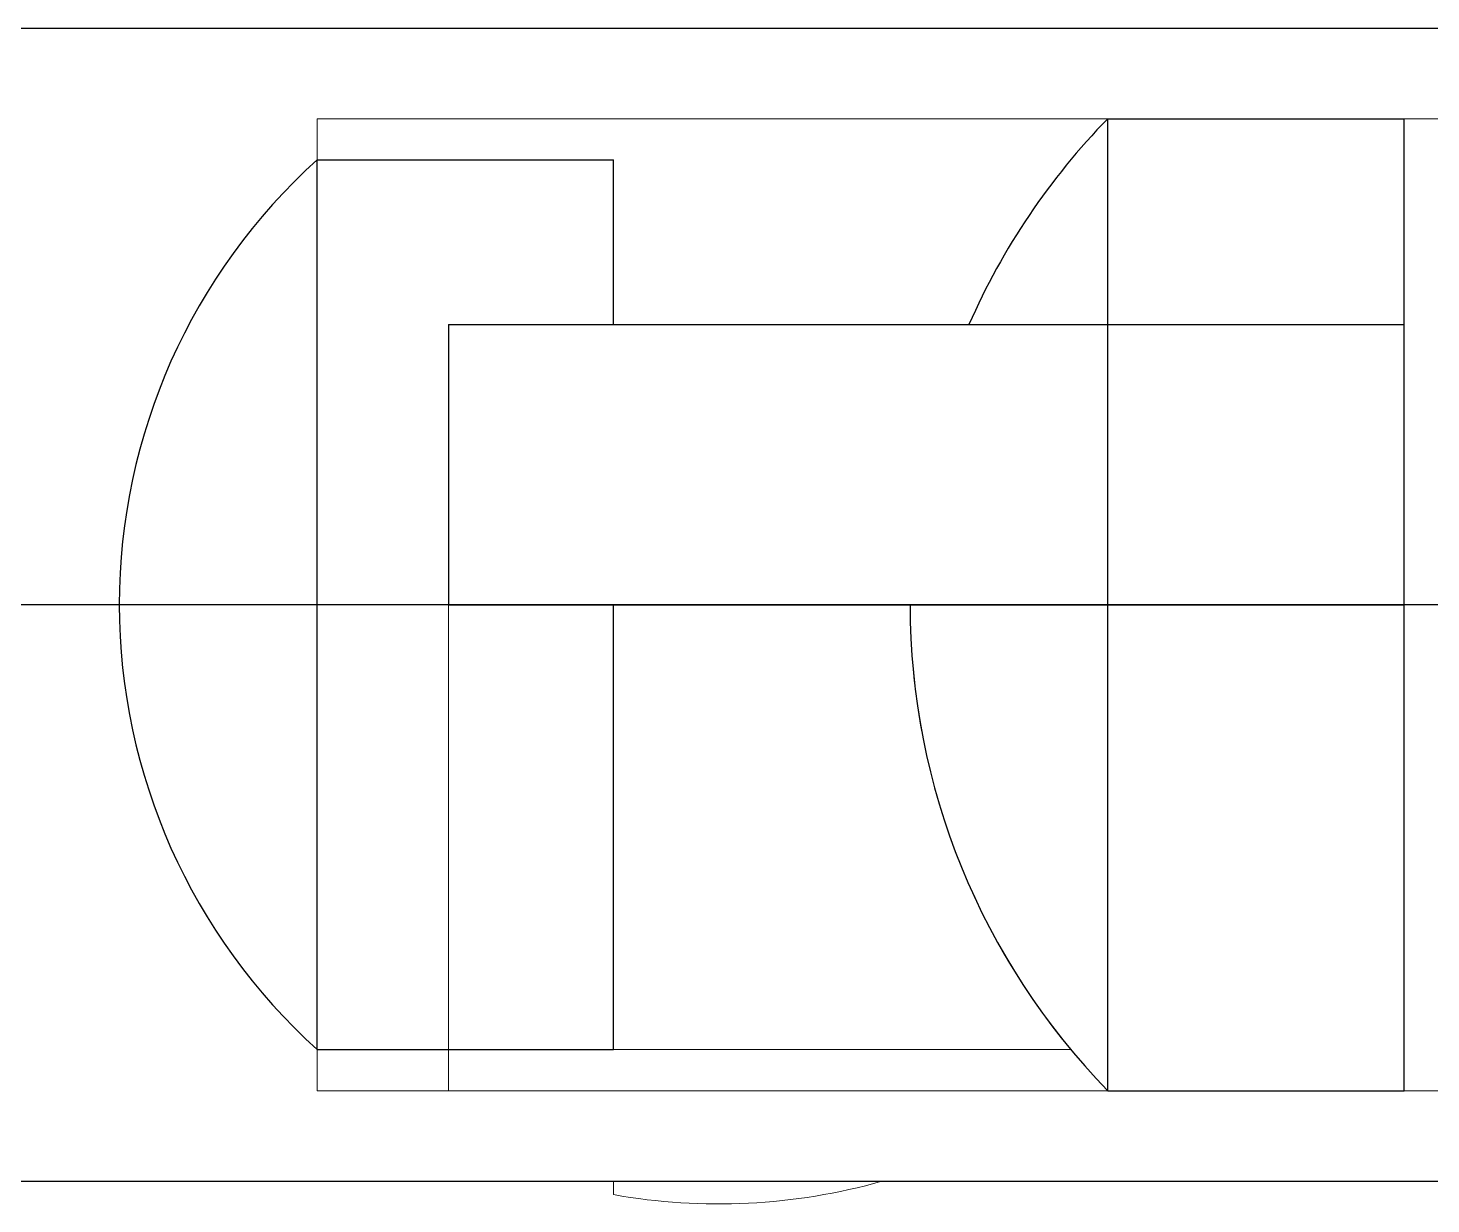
# Model space of a CAD drawing. Header units: millimetres. Extents: x 2148 to 2681, y 758 to 986.
# Drawn here: x 2349.09906 to 2349.10695, y 963.33621 to 963.34282 of the extents above; entities that cross this region are included whole.
import ezdxf

# ---------------------------------------------------------------- set-up
doc = ezdxf.new("R2010")
doc.units = ezdxf.units.MM
doc.layers.add('0.4', color=121, linetype='Continuous')
doc.layers.add('contrucion line05', color=86, linetype='Continuous')

msp = doc.modelspace()

# ---------------------------------------------------------------- linework, layer by layer
at = {"layer": '0.4', "color": 86, "lineweight": 0, "ltscale": 0.5}
for p, q in [((2349.110186570213, 963.3428230011303, -9.301954361214811e-09), (2349.090874008738, 963.3428230011303, -9.301954361214811e-09)), ((2349.110186570213, 963.3428230011303, -9.301954361214811e-09), (2349.090874008738, 963.3428230011303, -9.301954361214811e-09)), ((2349.110186570213, 963.3428230011303, -9.301954361214811e-09), (2349.090874008738, 963.3428230011303, -9.301954361214811e-09)), ((2349.110186570213, 963.3428230011303, -9.301954361214811e-09), (2349.090874008738, 963.3428230011303, -9.301954361214811e-09)), ((2349.110186570213, 963.3428230011303, -9.301954361214811e-09), (2349.090874008738, 963.3428230011303, -9.301954361214811e-09)), ((2349.110186570213, 963.3428230011303, -9.301954361214811e-09), (2349.090874008738, 963.3428230011303, -9.301954361214811e-09)), ((2349.110186570213, 963.3428230011303, -9.301954361214811e-09), (2349.090874008738, 963.3428230011303, -9.301954361214811e-09)), ((2349.110186570213, 963.3428230011303, -9.301954361214811e-09), (2349.090874008738, 963.3428230011303, -9.301954361214811e-09)), ((2349.110186570213, 963.3428230011303, -9.301954361214811e-09), (2349.090874008738, 963.3428230011303, -9.301954361214811e-09)), ((2349.110186570213, 963.3428230011303, -9.301954361214811e-09), (2349.090874008738, 963.3428230011303, -9.301954361214811e-09)), ((2349.109577665693, 963.342313743149, -9.301954361214811e-09), (2349.100688799027, 963.342313743149, -9.301954361214811e-09)), ((2349.100688799027, 963.342313743149, -9.301954361214811e-09), (2349.100688799027, 963.3368507938393, -9.301954361214811e-09)), ((2349.109577665693, 963.342313743149, -9.301954361214811e-09), (2349.100688799027, 963.342313743149, -9.301954361214811e-09)), ((2349.100688799027, 963.342313743149, -9.301954361214811e-09), (2349.100688799027, 963.3368507938393, -9.301954361214811e-09)), ((2349.109577665693, 963.342313743149, -9.301954361214811e-09), (2349.100688799027, 963.342313743149, -9.301954361214811e-09)), ((2349.100688799027, 963.342313743149, -9.301954361214811e-09), (2349.100688799027, 963.3368507938393, -9.301954361214811e-09)), ((2349.109577665693, 963.342313743149, -9.301954361214811e-09), (2349.100688799027, 963.342313743149, -9.301954361214811e-09)), ((2349.100688799027, 963.342313743149, -9.301954361214811e-09), (2349.100688799027, 963.3368507938393, -9.301954361214811e-09)), ((2349.109577665693, 963.342313743149, -9.301954361214811e-09), (2349.100688799027, 963.342313743149, -9.301954361214811e-09)), ((2349.100688799027, 963.342313743149, -9.301954361214811e-09), (2349.100688799027, 963.3368507938393, -9.301954361214811e-09)), ((2349.109577665693, 963.342313743149, -9.301954361214811e-09), (2349.100688799027, 963.342313743149, -9.301954361214811e-09)), ((2349.100688799027, 963.342313743149, -9.301954361214811e-09), (2349.100688799027, 963.3368507938393, -9.301954361214811e-09)), ((2349.109577665693, 963.342313743149, -9.301954361214811e-09), (2349.100688799027, 963.342313743149, -9.301954361214811e-09)), ((2349.100688799027, 963.342313743149, -9.301954361214811e-09), (2349.100688799027, 963.3368507938393, -9.301954361214811e-09)), ((2349.109577665693, 963.342313743149, -9.301954361214811e-09), (2349.100688799027, 963.342313743149, -9.301954361214811e-09)), ((2349.100688799027, 963.342313743149, -9.301954361214811e-09), (2349.100688799027, 963.3368507938393, -9.301954361214811e-09)), ((2349.109577665693, 963.342313743149, -9.301954361214811e-09), (2349.100688799027, 963.342313743149, -9.301954361214811e-09)), ((2349.100688799027, 963.342313743149, -9.301954361214811e-09), (2349.100688799027, 963.3368507938393, -9.301954361214811e-09)), ((2349.109577665693, 963.342313743149, -9.301954361214811e-09), (2349.100688799027, 963.342313743149, -9.301954361214811e-09)), ((2349.100688799027, 963.342313743149, -9.301954361214811e-09), (2349.100688799027, 963.3368507938393, -9.301954361214811e-09)), ((2349.090874008738, 963.3395822684942, -9.301954361214811e-09), (2349.108466557363, 963.3395822684942, -9.301954361214811e-09)), ((2349.090874008738, 963.3395822684942, -9.301954361214811e-09), (2349.108466557363, 963.3395822684942, -9.301954361214811e-09)), ((2349.090874008738, 963.3395822684942, -9.301954361214811e-09), (2349.108466557363, 963.3395822684942, -9.301954361214811e-09)), ((2349.090874008738, 963.3395822684942, -9.301954361214811e-09), (2349.108466557363, 963.3395822684942, -9.301954361214811e-09)), ((2349.090874008738, 963.3395822684942, -9.301954361214811e-09), (2349.108466557363, 963.3395822684942, -9.301954361214811e-09)), ((2349.090874008738, 963.3395822684942, -9.301954361214811e-09), (2349.108466557363, 963.3395822684942, -9.301954361214811e-09)), ((2349.090874008738, 963.3395822684942, -9.301954361214811e-09), (2349.108466557363, 963.3395822684942, -9.301954361214811e-09)), ((2349.090874008738, 963.3395822684942, -9.301954361214811e-09), (2349.108466557363, 963.3395822684942, -9.301954361214811e-09)), ((2349.090874008738, 963.3395822684942, -9.301954361214811e-09), (2349.108466557363, 963.3395822684942, -9.301954361214811e-09)), ((2349.090874008738, 963.3395822684942, -9.301954361214811e-09), (2349.108466557363, 963.3395822684942, -9.301954361214811e-09)), ((2349.099577690697, 963.3395822684942, -9.301954361214811e-09), (2349.100688799027, 963.3395822684942, -9.301954361214811e-09)), ((2349.099577690697, 963.3395822684942, -9.301954361214811e-09), (2349.100688799027, 963.3395822684942, -9.301954361214811e-09)), ((2349.099577690697, 963.3395822684942, -9.301954361214811e-09), (2349.100688799027, 963.3395822684942, -9.301954361214811e-09)), ((2349.099577690697, 963.3395822684942, -9.301954361214811e-09), (2349.100688799027, 963.3395822684942, -9.301954361214811e-09)), ((2349.099577690697, 963.3395822684942, -9.301954361214811e-09), (2349.100688799027, 963.3395822684942, -9.301954361214811e-09)), ((2349.099577690697, 963.3395822684942, -9.301954361214811e-09), (2349.100688799027, 963.3395822684942, -9.301954361214811e-09)), ((2349.099577690697, 963.3395822684942, -9.301954361214811e-09), (2349.100688799027, 963.3395822684942, -9.301954361214811e-09)), ((2349.099577690697, 963.3395822684942, -9.301954361214811e-09), (2349.100688799027, 963.3395822684942, -9.301954361214811e-09)), ((2349.099577690697, 963.3395822684942, -9.301954361214811e-09), (2349.100688799027, 963.3395822684942, -9.301954361214811e-09)), ((2349.099577690697, 963.3395822684942, -9.301954361214811e-09), (2349.100688799027, 963.3395822684942, -9.301954361214811e-09)), ((2349.100688799027, 963.3395822684942, -9.301954361214811e-09), (2349.100688799027, 963.3370822747492, -9.301954361214811e-09)), ((2349.100688799027, 963.3395822684942, -9.301954361214811e-09), (2349.100688799027, 963.3370822747492, -9.301954361214811e-09)), ((2349.100688799027, 963.3395822684942, -9.301954361214811e-09), (2349.100688799027, 963.3370822747492, -9.301954361214811e-09)), ((2349.100688799027, 963.3395822684942, -9.301954361214811e-09), (2349.100688799027, 963.3370822747492, -9.301954361214811e-09)), ((2349.100688799027, 963.3395822684942, -9.301954361214811e-09), (2349.100688799027, 963.3370822747492, -9.301954361214811e-09)), ((2349.100688799027, 963.3395822684942, -9.301954361214811e-09), (2349.100688799027, 963.3370822747492, -9.301954361214811e-09)), ((2349.100688799027, 963.3395822684942, -9.301954361214811e-09), (2349.100688799027, 963.3370822747492, -9.301954361214811e-09)), ((2349.100688799027, 963.3395822684942, -9.301954361214811e-09), (2349.100688799027, 963.3370822747492, -9.301954361214811e-09)), ((2349.100688799027, 963.3395822684942, -9.301954361214811e-09), (2349.100688799027, 963.3370822747492, -9.301954361214811e-09)), ((2349.100688799027, 963.3395822684942, -9.301954361214811e-09), (2349.100688799027, 963.3370822747492, -9.301954361214811e-09)), ((2349.101427628766, 963.3368507938393, -9.301954361214811e-09), (2349.101427628766, 963.3395822684942, -9.301954361214811e-09)), ((2349.101427628766, 963.3395822684942, -9.301954361214811e-09), (2349.106799894862, 963.3395822684942, -9.301954361214811e-09)), ((2349.101427628766, 963.3368507938393, -9.301954361214811e-09), (2349.101427628766, 963.3395822684942, -9.301954361214811e-09)), ((2349.101427628766, 963.3395822684942, -9.301954361214811e-09), (2349.106799894862, 963.3395822684942, -9.301954361214811e-09)), ((2349.101427628766, 963.3368507938393, -9.301954361214811e-09), (2349.101427628766, 963.3395822684942, -9.301954361214811e-09)), ((2349.101427628766, 963.3395822684942, -9.301954361214811e-09), (2349.106799894862, 963.3395822684942, -9.301954361214811e-09)), ((2349.101427628766, 963.3368507938393, -9.301954361214811e-09), (2349.101427628766, 963.3395822684942, -9.301954361214811e-09)), ((2349.101427628766, 963.3395822684942, -9.301954361214811e-09), (2349.106799894862, 963.3395822684942, -9.301954361214811e-09)), ((2349.101427628766, 963.3368507938393, -9.301954361214811e-09), (2349.101427628766, 963.3395822684942, -9.301954361214811e-09)), ((2349.101427628766, 963.3395822684942, -9.301954361214811e-09), (2349.106799894862, 963.3395822684942, -9.301954361214811e-09)), ((2349.101427628766, 963.3368507938393, -9.301954361214811e-09), (2349.101427628766, 963.3395822684942, -9.301954361214811e-09)), ((2349.101427628766, 963.3395822684942, -9.301954361214811e-09), (2349.106799894862, 963.3395822684942, -9.301954361214811e-09)), ((2349.101427628766, 963.3368507938393, -9.301954361214811e-09), (2349.101427628766, 963.3395822684942, -9.301954361214811e-09)), ((2349.101427628766, 963.3395822684942, -9.301954361214811e-09), (2349.106799894862, 963.3395822684942, -9.301954361214811e-09)), ((2349.101427628766, 963.3368507938393, -9.301954361214811e-09), (2349.101427628766, 963.3395822684942, -9.301954361214811e-09)), ((2349.101427628766, 963.3395822684942, -9.301954361214811e-09), (2349.106799894862, 963.3395822684942, -9.301954361214811e-09)), ((2349.101427628766, 963.3368507938393, -9.301954361214811e-09), (2349.101427628766, 963.3395822684942, -9.301954361214811e-09)), ((2349.101427628766, 963.3395822684942, -9.301954361214811e-09), (2349.106799894862, 963.3395822684942, -9.301954361214811e-09)), ((2349.101427628766, 963.3368507938393, -9.301954361214811e-09), (2349.101427628766, 963.3395822684942, -9.301954361214811e-09)), ((2349.101427628766, 963.3395822684942, -9.301954361214811e-09), (2349.106799894862, 963.3395822684942, -9.301954361214811e-09)), ((2349.102355461529, 963.3370822747492, -9.301954361214811e-09), (2349.102355461529, 963.3395822684942, -9.301954361214811e-09)), ((2349.102355461529, 963.3395822684942, -9.301954361214811e-09), (2349.104022124016, 963.3395822684942, -9.301954361214811e-09)), ((2349.102355461529, 963.3370822747492, -9.301954361214811e-09), (2349.102355461529, 963.3395822684942, -9.301954361214811e-09)), ((2349.102355461529, 963.3395822684942, -9.301954361214811e-09), (2349.104022124016, 963.3395822684942, -9.301954361214811e-09)), ((2349.102355461529, 963.3370822747492, -9.301954361214811e-09), (2349.102355461529, 963.3395822684942, -9.301954361214811e-09)), ((2349.102355461529, 963.3395822684942, -9.301954361214811e-09), (2349.104022124016, 963.3395822684942, -9.301954361214811e-09)), ((2349.102355461529, 963.3370822747492, -9.301954361214811e-09), (2349.102355461529, 963.3395822684942, -9.301954361214811e-09)), ((2349.102355461529, 963.3395822684942, -9.301954361214811e-09), (2349.104022124016, 963.3395822684942, -9.301954361214811e-09)), ((2349.102355461529, 963.3370822747492, -9.301954361214811e-09), (2349.102355461529, 963.3395822684942, -9.301954361214811e-09)), ((2349.102355461529, 963.3395822684942, -9.301954361214811e-09), (2349.104022124016, 963.3395822684942, -9.301954361214811e-09)), ((2349.102355461529, 963.3370822747492, -9.301954361214811e-09), (2349.102355461529, 963.3395822684942, -9.301954361214811e-09)), ((2349.102355461529, 963.3395822684942, -9.301954361214811e-09), (2349.104022124016, 963.3395822684942, -9.301954361214811e-09)), ((2349.102355461529, 963.3370822747492, -9.301954361214811e-09), (2349.102355461529, 963.3395822684942, -9.301954361214811e-09)), ((2349.102355461529, 963.3395822684942, -9.301954361214811e-09), (2349.104022124016, 963.3395822684942, -9.301954361214811e-09)), ((2349.102355461529, 963.3370822747492, -9.301954361214811e-09), (2349.102355461529, 963.3395822684942, -9.301954361214811e-09)), ((2349.102355461529, 963.3395822684942, -9.301954361214811e-09), (2349.104022124016, 963.3395822684942, -9.301954361214811e-09)), ((2349.102355461529, 963.3370822747492, -9.301954361214811e-09), (2349.102355461529, 963.3395822684942, -9.301954361214811e-09)), ((2349.102355461529, 963.3395822684942, -9.301954361214811e-09), (2349.104022124016, 963.3395822684942, -9.301954361214811e-09)), ((2349.102355461529, 963.3370822747492, -9.301954361214811e-09), (2349.102355461529, 963.3395822684942, -9.301954361214811e-09)), ((2349.102355461529, 963.3395822684942, -9.301954361214811e-09), (2349.104022124016, 963.3395822684942, -9.301954361214811e-09)), ((2349.104022124016, 963.3395822684942, -9.301954361214811e-09), (2349.10513323236, 963.3395822684942, -9.301954361214811e-09)), ((2349.104022124016, 963.3395822684942, -9.301954361214811e-09), (2349.10513323236, 963.3395822684942, -9.301954361214811e-09)), ((2349.104022124016, 963.3395822684942, -9.301954361214811e-09), (2349.10513323236, 963.3395822684942, -9.301954361214811e-09)), ((2349.104022124016, 963.3395822684942, -9.301954361214811e-09), (2349.10513323236, 963.3395822684942, -9.301954361214811e-09)), ((2349.104022124016, 963.3395822684942, -9.301954361214811e-09), (2349.10513323236, 963.3395822684942, -9.301954361214811e-09)), ((2349.104022124016, 963.3395822684942, -9.301954361214811e-09), (2349.10513323236, 963.3395822684942, -9.301954361214811e-09)), ((2349.104022124016, 963.3395822684942, -9.301954361214811e-09), (2349.10513323236, 963.3395822684942, -9.301954361214811e-09)), ((2349.104022124016, 963.3395822684942, -9.301954361214811e-09), (2349.10513323236, 963.3395822684942, -9.301954361214811e-09)), ((2349.104022124016, 963.3395822684942, -9.301954361214811e-09), (2349.10513323236, 963.3395822684942, -9.301954361214811e-09)), ((2349.104022124016, 963.3395822684942, -9.301954361214811e-09), (2349.10513323236, 963.3395822684942, -9.301954361214811e-09)), ((2349.10513323236, 963.3395822684942, -9.301954361214811e-09), (2349.10513323236, 963.3368507938393, -9.301954361214811e-09)), ((2349.10513323236, 963.3395822684942, -9.301954361214811e-09), (2349.10513323236, 963.3368507938393, -9.301954361214811e-09)), ((2349.10513323236, 963.3395822684942, -9.301954361214811e-09), (2349.10513323236, 963.3368507938393, -9.301954361214811e-09)), ((2349.10513323236, 963.3395822684942, -9.301954361214811e-09), (2349.10513323236, 963.3368507938393, -9.301954361214811e-09)), ((2349.10513323236, 963.3395822684942, -9.301954361214811e-09), (2349.10513323236, 963.3368507938393, -9.301954361214811e-09)), ((2349.10513323236, 963.3395822684942, -9.301954361214811e-09), (2349.10513323236, 963.3368507938393, -9.301954361214811e-09)), ((2349.10513323236, 963.3395822684942, -9.301954361214811e-09), (2349.10513323236, 963.3368507938393, -9.301954361214811e-09)), ((2349.10513323236, 963.3395822684942, -9.301954361214811e-09), (2349.10513323236, 963.3368507938393, -9.301954361214811e-09)), ((2349.10513323236, 963.3395822684942, -9.301954361214811e-09), (2349.10513323236, 963.3368507938393, -9.301954361214811e-09)), ((2349.10513323236, 963.3395822684942, -9.301954361214811e-09), (2349.10513323236, 963.3368507938393, -9.301954361214811e-09)), ((2349.106799894862, 963.3395822684942, -9.301954361214811e-09), (2349.106799894862, 963.3368507938393, -9.301954361214811e-09)), ((2349.106799894862, 963.3395822684942, -9.301954361214811e-09), (2349.106799894862, 963.3368507938393, -9.301954361214811e-09)), ((2349.106799894862, 963.3395822684942, -9.301954361214811e-09), (2349.106799894862, 963.3368507938393, -9.301954361214811e-09)), ((2349.106799894862, 963.3395822684942, -9.301954361214811e-09), (2349.106799894862, 963.3368507938393, -9.301954361214811e-09)), ((2349.106799894862, 963.3395822684942, -9.301954361214811e-09), (2349.106799894862, 963.3368507938393, -9.301954361214811e-09)), ((2349.106799894862, 963.3395822684942, -9.301954361214811e-09), (2349.106799894862, 963.3368507938393, -9.301954361214811e-09)), ((2349.106799894862, 963.3395822684942, -9.301954361214811e-09), (2349.106799894862, 963.3368507938393, -9.301954361214811e-09)), ((2349.106799894862, 963.3395822684942, -9.301954361214811e-09), (2349.106799894862, 963.3368507938393, -9.301954361214811e-09)), ((2349.106799894862, 963.3395822684942, -9.301954361214811e-09), (2349.106799894862, 963.3368507938393, -9.301954361214811e-09)), ((2349.106799894862, 963.3395822684942, -9.301954361214811e-09), (2349.106799894862, 963.3368507938393, -9.301954361214811e-09)), ((2349.104924877296, 963.3370822747492, -9.301954361214811e-09), (2349.102355461529, 963.3370822747492, -9.301954361214811e-09)), ((2349.104924877296, 963.3370822747492, -9.301954361214811e-09), (2349.102355461529, 963.3370822747492, -9.301954361214811e-09)), ((2349.104924877296, 963.3370822747492, -9.301954361214811e-09), (2349.102355461529, 963.3370822747492, -9.301954361214811e-09)), ((2349.104924877296, 963.3370822747492, -9.301954361214811e-09), (2349.102355461529, 963.3370822747492, -9.301954361214811e-09)), ((2349.104924877296, 963.3370822747492, -9.301954361214811e-09), (2349.102355461529, 963.3370822747492, -9.301954361214811e-09)), ((2349.104924877296, 963.3370822747492, -9.301954361214811e-09), (2349.102355461529, 963.3370822747492, -9.301954361214811e-09)), ((2349.104924877296, 963.3370822747492, -9.301954361214811e-09), (2349.102355461529, 963.3370822747492, -9.301954361214811e-09)), ((2349.104924877296, 963.3370822747492, -9.301954361214811e-09), (2349.102355461529, 963.3370822747492, -9.301954361214811e-09)), ((2349.104924877296, 963.3370822747492, -9.301954361214811e-09), (2349.102355461529, 963.3370822747492, -9.301954361214811e-09)), ((2349.104924877296, 963.3370822747492, -9.301954361214811e-09), (2349.102355461529, 963.3370822747492, -9.301954361214811e-09)), ((2349.100688799027, 963.3368507938393, -9.301954361214811e-09), (2349.120133194859, 963.3368507938393, -9.301954361214811e-09)), ((2349.100688799027, 963.3368507938393, -9.301954361214811e-09), (2349.120133194859, 963.3368507938393, -9.301954361214811e-09)), ((2349.100688799027, 963.3368507938393, -9.301954361214811e-09), (2349.120133194859, 963.3368507938393, -9.301954361214811e-09)), ((2349.100688799027, 963.3368507938393, -9.301954361214811e-09), (2349.120133194859, 963.3368507938393, -9.301954361214811e-09)), ((2349.100688799027, 963.3368507938393, -9.301954361214811e-09), (2349.120133194859, 963.3368507938393, -9.301954361214811e-09)), ((2349.100688799027, 963.3368507938393, -9.301954361214811e-09), (2349.120133194859, 963.3368507938393, -9.301954361214811e-09)), ((2349.100688799027, 963.3368507938393, -9.301954361214811e-09), (2349.120133194859, 963.3368507938393, -9.301954361214811e-09)), ((2349.100688799027, 963.3368507938393, -9.301954361214811e-09), (2349.120133194859, 963.3368507938393, -9.301954361214811e-09)), ((2349.100688799027, 963.3368507938393, -9.301954361214811e-09), (2349.120133194859, 963.3368507938393, -9.301954361214811e-09)), ((2349.100688799027, 963.3368507938393, -9.301954361214811e-09), (2349.120133194859, 963.3368507938393, -9.301954361214811e-09)), ((2349.106799894862, 963.3368507938393, -9.301954361214811e-09), (2349.101427628766, 963.3368507938393, -9.301954361214811e-09)), ((2349.106799894862, 963.3368507938393, -9.301954361214811e-09), (2349.101427628766, 963.3368507938393, -9.301954361214811e-09)), ((2349.106799894862, 963.3368507938393, -9.301954361214811e-09), (2349.101427628766, 963.3368507938393, -9.301954361214811e-09)), ((2349.106799894862, 963.3368507938393, -9.301954361214811e-09), (2349.101427628766, 963.3368507938393, -9.301954361214811e-09)), ((2349.106799894862, 963.3368507938393, -9.301954361214811e-09), (2349.101427628766, 963.3368507938393, -9.301954361214811e-09)), ((2349.106799894862, 963.3368507938393, -9.301954361214811e-09), (2349.101427628766, 963.3368507938393, -9.301954361214811e-09)), ((2349.106799894862, 963.3368507938393, -9.301954361214811e-09), (2349.101427628766, 963.3368507938393, -9.301954361214811e-09)), ((2349.106799894862, 963.3368507938393, -9.301954361214811e-09), (2349.101427628766, 963.3368507938393, -9.301954361214811e-09)), ((2349.106799894862, 963.3368507938393, -9.301954361214811e-09), (2349.101427628766, 963.3368507938393, -9.301954361214811e-09)), ((2349.106799894862, 963.3368507938393, -9.301954361214811e-09), (2349.101427628766, 963.3368507938393, -9.301954361214811e-09)), ((2349.102355461529, 963.3362663500119, -9.301954361214811e-09), (2349.102355461529, 963.3363415358576, -9.301954361214811e-09)), ((2349.102355461529, 963.3363415358576, -9.301954361214811e-09), (2349.103863012851, 963.3363415358576, -9.301954361214811e-09)), ((2349.102355461529, 963.3362663500119, -9.301954361214811e-09), (2349.102355461529, 963.3363415358576, -9.301954361214811e-09)), ((2349.102355461529, 963.3363415358576, -9.301954361214811e-09), (2349.103863012851, 963.3363415358576, -9.301954361214811e-09)), ((2349.102355461529, 963.3362663500119, -9.301954361214811e-09), (2349.102355461529, 963.3363415358576, -9.301954361214811e-09)), ((2349.102355461529, 963.3363415358576, -9.301954361214811e-09), (2349.103863012851, 963.3363415358576, -9.301954361214811e-09)), ((2349.102355461529, 963.3362663500119, -9.301954361214811e-09), (2349.102355461529, 963.3363415358576, -9.301954361214811e-09)), ((2349.102355461529, 963.3363415358576, -9.301954361214811e-09), (2349.103863012851, 963.3363415358576, -9.301954361214811e-09)), ((2349.102355461529, 963.3362663500119, -9.301954361214811e-09), (2349.102355461529, 963.3363415358576, -9.301954361214811e-09)), ((2349.102355461529, 963.3363415358576, -9.301954361214811e-09), (2349.103863012851, 963.3363415358576, -9.301954361214811e-09)), ((2349.102355461529, 963.3362663500119, -9.301954361214811e-09), (2349.102355461529, 963.3363415358576, -9.301954361214811e-09)), ((2349.102355461529, 963.3363415358576, -9.301954361214811e-09), (2349.103863012851, 963.3363415358576, -9.301954361214811e-09)), ((2349.102355461529, 963.3362663500119, -9.301954361214811e-09), (2349.102355461529, 963.3363415358576, -9.301954361214811e-09)), ((2349.102355461529, 963.3363415358576, -9.301954361214811e-09), (2349.103863012851, 963.3363415358576, -9.301954361214811e-09)), ((2349.102355461529, 963.3362663500119, -9.301954361214811e-09), (2349.102355461529, 963.3363415358576, -9.301954361214811e-09)), ((2349.102355461529, 963.3363415358576, -9.301954361214811e-09), (2349.103863012851, 963.3363415358576, -9.301954361214811e-09)), ((2349.102355461529, 963.3362663500119, -9.301954361214811e-09), (2349.102355461529, 963.3363415358576, -9.301954361214811e-09)), ((2349.102355461529, 963.3363415358576, -9.301954361214811e-09), (2349.103863012851, 963.3363415358576, -9.301954361214811e-09)), ((2349.102355461529, 963.3362663500119, -9.301954361214811e-09), (2349.102355461529, 963.3363415358576, -9.301954361214811e-09)), ((2349.102355461529, 963.3363415358576, -9.301954361214811e-09), (2349.103863012851, 963.3363415358576, -9.301954361214811e-09))]:
    msp.add_line(p, q, dxfattribs=at)
for centre, radius, start, end in [((2349.102945737822, 963.3395822684942, -9.301954361214811e-09), 0.003368047135350348, 180, 227.9249779310358), ((2349.102945737822, 963.3395822684942, -9.301954361214811e-09), 0.003368047135350348, 180, 227.9249779310358), ((2349.102945737822, 963.3395822684942, -9.301954361214811e-09), 0.003368047135350348, 180, 227.9249779310358), ((2349.102945737822, 963.3395822684942, -9.301954361214811e-09), 0.003368047135350348, 180, 227.9249779310358), ((2349.102945737822, 963.3395822684942, -9.301954361214811e-09), 0.003368047135350348, 180, 227.9249779310358), ((2349.102945737822, 963.3395822684942, -9.301954361214811e-09), 0.003368047135350348, 180, 227.9249779310358), ((2349.102945737822, 963.3395822684942, -9.301954361214811e-09), 0.003368047135350348, 180, 227.9249779310358), ((2349.102945737822, 963.3395822684942, -9.301954361214811e-09), 0.003368047135350348, 180, 227.9249779310358), ((2349.102945737822, 963.3395822684942, -9.301954361214811e-09), 0.003368047135350348, 180, 227.9249779310358), ((2349.102945737822, 963.3395822684942, -9.301954361214811e-09), 0.003368047135350348, 180, 227.9249779310358), ((2349.107935115787, 963.3395822684942, -9.301954361214811e-09), 0.003912991760600872, 180, 219.7095265001308), ((2349.107935115787, 963.3395822684942, -9.301954361214811e-09), 0.003912991760688209, 180, 224.2709837563002), ((2349.107935115787, 963.3395822684942, -9.301954361214811e-09), 0.003912991760600872, 180, 219.7095265001308), ((2349.107935115787, 963.3395822684942, -9.301954361214811e-09), 0.003912991760688209, 180, 224.2709837563002), ((2349.107935115787, 963.3395822684942, -9.301954361214811e-09), 0.003912991760600872, 180, 219.7095265001308), ((2349.107935115787, 963.3395822684942, -9.301954361214811e-09), 0.003912991760688209, 180, 224.2709837563002), ((2349.107935115787, 963.3395822684942, -9.301954361214811e-09), 0.003912991760600872, 180, 219.7095265001308), ((2349.107935115787, 963.3395822684942, -9.301954361214811e-09), 0.003912991760688209, 180, 224.2709837563002), ((2349.107935115787, 963.3395822684942, -9.301954361214811e-09), 0.003912991760600872, 180, 219.7095265001308), ((2349.107935115787, 963.3395822684942, -9.301954361214811e-09), 0.003912991760688209, 180, 224.2709837563002), ((2349.107935115787, 963.3395822684942, -9.301954361214811e-09), 0.003912991760600872, 180, 219.7095265001308), ((2349.107935115787, 963.3395822684942, -9.301954361214811e-09), 0.003912991760688209, 180, 224.2709837563002), ((2349.107935115787, 963.3395822684942, -9.301954361214811e-09), 0.003912991760600872, 180, 219.7095265001308), ((2349.107935115787, 963.3395822684942, -9.301954361214811e-09), 0.003912991760688209, 180, 224.2709837563002), ((2349.107935115787, 963.3395822684942, -9.301954361214811e-09), 0.003912991760600872, 180, 219.7095265001308), ((2349.107935115787, 963.3395822684942, -9.301954361214811e-09), 0.003912991760688209, 180, 224.2709837563002), ((2349.107935115787, 963.3395822684942, -9.301954361214811e-09), 0.003912991760600872, 180, 219.7095265001308), ((2349.107935115787, 963.3395822684942, -9.301954361214811e-09), 0.003912991760688209, 180, 224.2709837563002), ((2349.107935115787, 963.3395822684942, -9.301954361214811e-09), 0.003912991760600872, 180, 219.7095265001308), ((2349.107935115787, 963.3395822684942, -9.301954361214811e-09), 0.003912991760688209, 180, 224.2709837563002), ((2349.102945737822, 963.3395822684942, -9.301954361214811e-09), 0.003368047135329035, 259.9063431459391, 285.8039304983549), ((2349.102945737822, 963.3395822684942, -9.301954361214811e-09), 0.003368047135329035, 259.9063431459391, 285.8039304983549), ((2349.102945737822, 963.3395822684942, -9.301954361214811e-09), 0.003368047135329035, 259.9063431459391, 285.8039304983549), ((2349.102945737822, 963.3395822684942, -9.301954361214811e-09), 0.003368047135329035, 259.9063431459391, 285.8039304983549), ((2349.102945737822, 963.3395822684942, -9.301954361214811e-09), 0.003368047135329035, 259.9063431459391, 285.8039304983549), ((2349.102945737822, 963.3395822684942, -9.301954361214811e-09), 0.003368047135329035, 259.9063431459391, 285.8039304983549), ((2349.102945737822, 963.3395822684942, -9.301954361214811e-09), 0.003368047135329035, 259.9063431459391, 285.8039304983549), ((2349.102945737822, 963.3395822684942, -9.301954361214811e-09), 0.003368047135329035, 259.9063431459391, 285.8039304983549), ((2349.102945737822, 963.3395822684942, -9.301954361214811e-09), 0.003368047135329035, 259.9063431459391, 285.8039304983549), ((2349.102945737822, 963.3395822684942, -9.301954361214811e-09), 0.003368047135329035, 259.9063431459391, 285.8039304983549)]:
    msp.add_arc(centre, radius, start, end, dxfattribs=at)
at = {"layer": 'contrucion line05', "ltscale": 0.5}
for p, q in [((2349.090874008738, 963.3428230011303, -9.301954361214811e-09), (2349.12198504208, 963.3428230011303, -9.301954361214811e-09)), ((2349.090874008738, 963.3428230011303, -9.301954361214811e-09), (2349.12198504208, 963.3428230011303, -9.301954361214811e-09)), ((2349.090874008738, 963.3428230011303, -9.301954361214811e-09), (2349.12198504208, 963.3428230011303, -9.301954361214811e-09)), ((2349.090874008738, 963.3428230011303, -9.301954361214811e-09), (2349.12198504208, 963.3428230011303, -9.301954361214811e-09)), ((2349.090874008738, 963.3428230011303, -9.301954361214811e-09), (2349.12198504208, 963.3428230011303, -9.301954361214811e-09)), ((2349.090874008738, 963.3428230011303, -9.301954361214811e-09), (2349.12198504208, 963.3428230011303, -9.301954361214811e-09)), ((2349.090874008738, 963.3428230011303, -9.301954361214811e-09), (2349.12198504208, 963.3428230011303, -9.301954361214811e-09)), ((2349.090874008738, 963.3428230011303, -9.301954361214811e-09), (2349.12198504208, 963.3428230011303, -9.301954361214811e-09)), ((2349.090874008738, 963.3428230011303, -9.301954361214811e-09), (2349.12198504208, 963.3428230011303, -9.301954361214811e-09)), ((2349.090874008738, 963.3428230011303, -9.301954361214811e-09), (2349.12198504208, 963.3428230011303, -9.301954361214811e-09)), ((2349.10513323236, 963.342313743149, -9.301954361214811e-09), (2349.106799894862, 963.342313743149, -9.301954361214811e-09)), ((2349.10513323236, 963.3368507938393, -9.301954361214811e-09), (2349.10513323236, 963.342313743149, -9.301954361214811e-09)), ((2349.10513323236, 963.342313743149, -9.301954361214811e-09), (2349.106799894862, 963.342313743149, -9.301954361214811e-09)), ((2349.10513323236, 963.3368507938393, -9.301954361214811e-09), (2349.10513323236, 963.342313743149, -9.301954361214811e-09)), ((2349.10513323236, 963.342313743149, -9.301954361214811e-09), (2349.106799894862, 963.342313743149, -9.301954361214811e-09)), ((2349.10513323236, 963.3368507938393, -9.301954361214811e-09), (2349.10513323236, 963.342313743149, -9.301954361214811e-09)), ((2349.10513323236, 963.342313743149, -9.301954361214811e-09), (2349.106799894862, 963.342313743149, -9.301954361214811e-09)), ((2349.10513323236, 963.3368507938393, -9.301954361214811e-09), (2349.10513323236, 963.342313743149, -9.301954361214811e-09)), ((2349.10513323236, 963.342313743149, -9.301954361214811e-09), (2349.106799894862, 963.342313743149, -9.301954361214811e-09)), ((2349.10513323236, 963.3368507938393, -9.301954361214811e-09), (2349.10513323236, 963.342313743149, -9.301954361214811e-09)), ((2349.10513323236, 963.342313743149, -9.301954361214811e-09), (2349.106799894862, 963.342313743149, -9.301954361214811e-09)), ((2349.10513323236, 963.3368507938393, -9.301954361214811e-09), (2349.10513323236, 963.342313743149, -9.301954361214811e-09)), ((2349.10513323236, 963.342313743149, -9.301954361214811e-09), (2349.106799894862, 963.342313743149, -9.301954361214811e-09)), ((2349.10513323236, 963.3368507938393, -9.301954361214811e-09), (2349.10513323236, 963.342313743149, -9.301954361214811e-09)), ((2349.10513323236, 963.342313743149, -9.301954361214811e-09), (2349.106799894862, 963.342313743149, -9.301954361214811e-09)), ((2349.10513323236, 963.3368507938393, -9.301954361214811e-09), (2349.10513323236, 963.342313743149, -9.301954361214811e-09)), ((2349.10513323236, 963.342313743149, -9.301954361214811e-09), (2349.106799894862, 963.342313743149, -9.301954361214811e-09)), ((2349.10513323236, 963.3368507938393, -9.301954361214811e-09), (2349.10513323236, 963.342313743149, -9.301954361214811e-09)), ((2349.10513323236, 963.342313743149, -9.301954361214811e-09), (2349.106799894862, 963.342313743149, -9.301954361214811e-09)), ((2349.10513323236, 963.3368507938393, -9.301954361214811e-09), (2349.10513323236, 963.342313743149, -9.301954361214811e-09)), ((2349.106799894862, 963.3368507938393, -9.301954361214811e-09), (2349.106799894862, 963.342313743149, -9.301954361214811e-09)), ((2349.106799894862, 963.3368507938393, -9.301954361214811e-09), (2349.106799894862, 963.342313743149, -9.301954361214811e-09)), ((2349.106799894862, 963.3368507938393, -9.301954361214811e-09), (2349.106799894862, 963.342313743149, -9.301954361214811e-09)), ((2349.106799894862, 963.3368507938393, -9.301954361214811e-09), (2349.106799894862, 963.342313743149, -9.301954361214811e-09)), ((2349.106799894862, 963.3368507938393, -9.301954361214811e-09), (2349.106799894862, 963.342313743149, -9.301954361214811e-09)), ((2349.106799894862, 963.3368507938393, -9.301954361214811e-09), (2349.106799894862, 963.342313743149, -9.301954361214811e-09)), ((2349.106799894862, 963.3368507938393, -9.301954361214811e-09), (2349.106799894862, 963.342313743149, -9.301954361214811e-09)), ((2349.106799894862, 963.3368507938393, -9.301954361214811e-09), (2349.106799894862, 963.342313743149, -9.301954361214811e-09)), ((2349.106799894862, 963.3368507938393, -9.301954361214811e-09), (2349.106799894862, 963.342313743149, -9.301954361214811e-09)), ((2349.106799894862, 963.3368507938393, -9.301954361214811e-09), (2349.106799894862, 963.342313743149, -9.301954361214811e-09)), ((2349.100688799027, 963.3420822622392, -9.301954361214811e-09), (2349.102355461529, 963.3420822622392, -9.301954361214811e-09)), ((2349.100688799027, 963.3395822684942, -9.301954361214811e-09), (2349.100688799027, 963.3420822622392, -9.301954361214811e-09)), ((2349.100688799027, 963.3420822622392, -9.301954361214811e-09), (2349.102355461529, 963.3420822622392, -9.301954361214811e-09)), ((2349.100688799027, 963.3395822684942, -9.301954361214811e-09), (2349.100688799027, 963.3420822622392, -9.301954361214811e-09)), ((2349.100688799027, 963.3420822622392, -9.301954361214811e-09), (2349.102355461529, 963.3420822622392, -9.301954361214811e-09)), ((2349.100688799027, 963.3395822684942, -9.301954361214811e-09), (2349.100688799027, 963.3420822622392, -9.301954361214811e-09)), ((2349.100688799027, 963.3420822622392, -9.301954361214811e-09), (2349.102355461529, 963.3420822622392, -9.301954361214811e-09)), ((2349.100688799027, 963.3395822684942, -9.301954361214811e-09), (2349.100688799027, 963.3420822622392, -9.301954361214811e-09)), ((2349.100688799027, 963.3420822622392, -9.301954361214811e-09), (2349.102355461529, 963.3420822622392, -9.301954361214811e-09)), ((2349.100688799027, 963.3395822684942, -9.301954361214811e-09), (2349.100688799027, 963.3420822622392, -9.301954361214811e-09)), ((2349.100688799027, 963.3420822622392, -9.301954361214811e-09), (2349.102355461529, 963.3420822622392, -9.301954361214811e-09)), ((2349.100688799027, 963.3395822684942, -9.301954361214811e-09), (2349.100688799027, 963.3420822622392, -9.301954361214811e-09)), ((2349.100688799027, 963.3420822622392, -9.301954361214811e-09), (2349.102355461529, 963.3420822622392, -9.301954361214811e-09)), ((2349.100688799027, 963.3395822684942, -9.301954361214811e-09), (2349.100688799027, 963.3420822622392, -9.301954361214811e-09)), ((2349.100688799027, 963.3420822622392, -9.301954361214811e-09), (2349.102355461529, 963.3420822622392, -9.301954361214811e-09)), ((2349.100688799027, 963.3395822684942, -9.301954361214811e-09), (2349.100688799027, 963.3420822622392, -9.301954361214811e-09)), ((2349.100688799027, 963.3420822622392, -9.301954361214811e-09), (2349.102355461529, 963.3420822622392, -9.301954361214811e-09)), ((2349.100688799027, 963.3395822684942, -9.301954361214811e-09), (2349.100688799027, 963.3420822622392, -9.301954361214811e-09)), ((2349.100688799027, 963.3420822622392, -9.301954361214811e-09), (2349.102355461529, 963.3420822622392, -9.301954361214811e-09)), ((2349.100688799027, 963.3395822684942, -9.301954361214811e-09), (2349.100688799027, 963.3420822622392, -9.301954361214811e-09)), ((2349.102355461529, 963.3411563386285, -9.301954361214811e-09), (2349.102355461529, 963.3420822622392, -9.301954361214811e-09)), ((2349.102355461529, 963.3411563386285, -9.301954361214811e-09), (2349.102355461529, 963.3420822622392, -9.301954361214811e-09)), ((2349.102355461529, 963.3411563386285, -9.301954361214811e-09), (2349.102355461529, 963.3420822622392, -9.301954361214811e-09)), ((2349.102355461529, 963.3411563386285, -9.301954361214811e-09), (2349.102355461529, 963.3420822622392, -9.301954361214811e-09)), ((2349.102355461529, 963.3411563386285, -9.301954361214811e-09), (2349.102355461529, 963.3420822622392, -9.301954361214811e-09)), ((2349.102355461529, 963.3411563386285, -9.301954361214811e-09), (2349.102355461529, 963.3420822622392, -9.301954361214811e-09)), ((2349.102355461529, 963.3411563386285, -9.301954361214811e-09), (2349.102355461529, 963.3420822622392, -9.301954361214811e-09)), ((2349.102355461529, 963.3411563386285, -9.301954361214811e-09), (2349.102355461529, 963.3420822622392, -9.301954361214811e-09)), ((2349.102355461529, 963.3411563386285, -9.301954361214811e-09), (2349.102355461529, 963.3420822622392, -9.301954361214811e-09)), ((2349.102355461529, 963.3411563386285, -9.301954361214811e-09), (2349.102355461529, 963.3420822622392, -9.301954361214811e-09)), ((2349.101427628766, 963.3411563386285, -9.301954361214811e-09), (2349.106799894862, 963.3411563386285, -9.301954361214811e-09)), ((2349.101427628766, 963.3411563386285, -9.301954361214811e-09), (2349.101427628766, 963.3395822684942, -9.301954361214811e-09)), ((2349.101427628766, 963.3411563386285, -9.301954361214811e-09), (2349.106799894862, 963.3411563386285, -9.301954361214811e-09)), ((2349.101427628766, 963.3411563386285, -9.301954361214811e-09), (2349.101427628766, 963.3395822684942, -9.301954361214811e-09)), ((2349.101427628766, 963.3411563386285, -9.301954361214811e-09), (2349.106799894862, 963.3411563386285, -9.301954361214811e-09)), ((2349.101427628766, 963.3411563386285, -9.301954361214811e-09), (2349.101427628766, 963.3395822684942, -9.301954361214811e-09)), ((2349.101427628766, 963.3411563386285, -9.301954361214811e-09), (2349.106799894862, 963.3411563386285, -9.301954361214811e-09)), ((2349.101427628766, 963.3411563386285, -9.301954361214811e-09), (2349.101427628766, 963.3395822684942, -9.301954361214811e-09)), ((2349.101427628766, 963.3411563386285, -9.301954361214811e-09), (2349.106799894862, 963.3411563386285, -9.301954361214811e-09)), ((2349.101427628766, 963.3411563386285, -9.301954361214811e-09), (2349.101427628766, 963.3395822684942, -9.301954361214811e-09)), ((2349.101427628766, 963.3411563386285, -9.301954361214811e-09), (2349.106799894862, 963.3411563386285, -9.301954361214811e-09)), ((2349.101427628766, 963.3411563386285, -9.301954361214811e-09), (2349.101427628766, 963.3395822684942, -9.301954361214811e-09)), ((2349.101427628766, 963.3411563386285, -9.301954361214811e-09), (2349.106799894862, 963.3411563386285, -9.301954361214811e-09)), ((2349.101427628766, 963.3411563386285, -9.301954361214811e-09), (2349.101427628766, 963.3395822684942, -9.301954361214811e-09)), ((2349.101427628766, 963.3411563386285, -9.301954361214811e-09), (2349.106799894862, 963.3411563386285, -9.301954361214811e-09)), ((2349.101427628766, 963.3411563386285, -9.301954361214811e-09), (2349.101427628766, 963.3395822684942, -9.301954361214811e-09)), ((2349.101427628766, 963.3411563386285, -9.301954361214811e-09), (2349.106799894862, 963.3411563386285, -9.301954361214811e-09)), ((2349.101427628766, 963.3411563386285, -9.301954361214811e-09), (2349.101427628766, 963.3395822684942, -9.301954361214811e-09)), ((2349.101427628766, 963.3411563386285, -9.301954361214811e-09), (2349.106799894862, 963.3411563386285, -9.301954361214811e-09)), ((2349.101427628766, 963.3411563386285, -9.301954361214811e-09), (2349.101427628766, 963.3395822684942, -9.301954361214811e-09)), ((2349.105436576288, 963.3395822684942, -9.301954361214811e-09), (2349.077289517144, 963.3395822684942, -9.301954361214811e-09)), ((2349.128589106234, 963.3395822684942, -9.301954361214811e-09), (2349.077289517144, 963.3395822684942, -9.301954361214811e-09)), ((2349.128589106234, 963.3395822684942, -9.301954361214811e-09), (2349.077289517144, 963.3395822684942, -9.301954361214811e-09)), ((2349.105436576288, 963.3395822684942, -9.301954361214811e-09), (2349.077289517144, 963.3395822684942, -9.301954361214811e-09)), ((2349.128589106234, 963.3395822684942, -9.301954361214811e-09), (2349.077289517144, 963.3395822684942, -9.301954361214811e-09)), ((2349.128589106234, 963.3395822684942, -9.301954361214811e-09), (2349.077289517144, 963.3395822684942, -9.301954361214811e-09)), ((2349.105436576288, 963.3395822684942, -9.301954361214811e-09), (2349.077289517144, 963.3395822684942, -9.301954361214811e-09)), ((2349.128589106234, 963.3395822684942, -9.301954361214811e-09), (2349.077289517144, 963.3395822684942, -9.301954361214811e-09)), ((2349.128589106234, 963.3395822684942, -9.301954361214811e-09), (2349.077289517144, 963.3395822684942, -9.301954361214811e-09)), ((2349.105436576288, 963.3395822684942, -9.301954361214811e-09), (2349.077289517144, 963.3395822684942, -9.301954361214811e-09)), ((2349.128589106234, 963.3395822684942, -9.301954361214811e-09), (2349.077289517144, 963.3395822684942, -9.301954361214811e-09)), ((2349.128589106234, 963.3395822684942, -9.301954361214811e-09), (2349.077289517144, 963.3395822684942, -9.301954361214811e-09)), ((2349.105436576288, 963.3395822684942, -9.301954361214811e-09), (2349.077289517144, 963.3395822684942, -9.301954361214811e-09)), ((2349.128589106234, 963.3395822684942, -9.301954361214811e-09), (2349.077289517144, 963.3395822684942, -9.301954361214811e-09)), ((2349.128589106234, 963.3395822684942, -9.301954361214811e-09), (2349.077289517144, 963.3395822684942, -9.301954361214811e-09)), ((2349.105436576288, 963.3395822684942, -9.301954361214811e-09), (2349.077289517144, 963.3395822684942, -9.301954361214811e-09)), ((2349.128589106234, 963.3395822684942, -9.301954361214811e-09), (2349.077289517144, 963.3395822684942, -9.301954361214811e-09)), ((2349.128589106234, 963.3395822684942, -9.301954361214811e-09), (2349.077289517144, 963.3395822684942, -9.301954361214811e-09)), ((2349.105436576288, 963.3395822684942, -9.301954361214811e-09), (2349.077289517144, 963.3395822684942, -9.301954361214811e-09)), ((2349.128589106234, 963.3395822684942, -9.301954361214811e-09), (2349.077289517144, 963.3395822684942, -9.301954361214811e-09)), ((2349.128589106234, 963.3395822684942, -9.301954361214811e-09), (2349.077289517144, 963.3395822684942, -9.301954361214811e-09)), ((2349.105436576288, 963.3395822684942, -9.301954361214811e-09), (2349.077289517144, 963.3395822684942, -9.301954361214811e-09)), ((2349.128589106234, 963.3395822684942, -9.301954361214811e-09), (2349.077289517144, 963.3395822684942, -9.301954361214811e-09)), ((2349.128589106234, 963.3395822684942, -9.301954361214811e-09), (2349.077289517144, 963.3395822684942, -9.301954361214811e-09)), ((2349.105436576288, 963.3395822684942, -9.301954361214811e-09), (2349.077289517144, 963.3395822684942, -9.301954361214811e-09)), ((2349.128589106234, 963.3395822684942, -9.301954361214811e-09), (2349.077289517144, 963.3395822684942, -9.301954361214811e-09)), ((2349.128589106234, 963.3395822684942, -9.301954361214811e-09), (2349.077289517144, 963.3395822684942, -9.301954361214811e-09)), ((2349.105436576288, 963.3395822684942, -9.301954361214811e-09), (2349.077289517144, 963.3395822684942, -9.301954361214811e-09)), ((2349.128589106234, 963.3395822684942, -9.301954361214811e-09), (2349.077289517144, 963.3395822684942, -9.301954361214811e-09)), ((2349.128589106234, 963.3395822684942, -9.301954361214811e-09), (2349.077289517144, 963.3395822684942, -9.301954361214811e-09)), ((2349.100688799027, 963.3370822747492, -9.301954361214811e-09), (2349.100688799027, 963.3395822684942, -9.301954361214811e-09)), ((2349.100688799027, 963.3370822747492, -9.301954361214811e-09), (2349.100688799027, 963.3395822684942, -9.301954361214811e-09)), ((2349.100688799027, 963.3370822747492, -9.301954361214811e-09), (2349.100688799027, 963.3395822684942, -9.301954361214811e-09)), ((2349.100688799027, 963.3370822747492, -9.301954361214811e-09), (2349.100688799027, 963.3395822684942, -9.301954361214811e-09)), ((2349.100688799027, 963.3370822747492, -9.301954361214811e-09), (2349.100688799027, 963.3395822684942, -9.301954361214811e-09)), ((2349.100688799027, 963.3370822747492, -9.301954361214811e-09), (2349.100688799027, 963.3395822684942, -9.301954361214811e-09)), ((2349.100688799027, 963.3370822747492, -9.301954361214811e-09), (2349.100688799027, 963.3395822684942, -9.301954361214811e-09)), ((2349.100688799027, 963.3370822747492, -9.301954361214811e-09), (2349.100688799027, 963.3395822684942, -9.301954361214811e-09)), ((2349.100688799027, 963.3370822747492, -9.301954361214811e-09), (2349.100688799027, 963.3395822684942, -9.301954361214811e-09)), ((2349.100688799027, 963.3370822747492, -9.301954361214811e-09), (2349.100688799027, 963.3395822684942, -9.301954361214811e-09)), ((2349.101427628766, 963.3395822684942, -9.301954361214811e-09), (2349.106799894862, 963.3395822684942, -9.301954361214811e-09)), ((2349.101427628766, 963.3395822684942, -9.301954361214811e-09), (2349.106799894862, 963.3395822684942, -9.301954361214811e-09)), ((2349.101427628766, 963.3395822684942, -9.301954361214811e-09), (2349.106799894862, 963.3395822684942, -9.301954361214811e-09)), ((2349.101427628766, 963.3395822684942, -9.301954361214811e-09), (2349.106799894862, 963.3395822684942, -9.301954361214811e-09)), ((2349.101427628766, 963.3395822684942, -9.301954361214811e-09), (2349.106799894862, 963.3395822684942, -9.301954361214811e-09)), ((2349.101427628766, 963.3395822684942, -9.301954361214811e-09), (2349.106799894862, 963.3395822684942, -9.301954361214811e-09)), ((2349.101427628766, 963.3395822684942, -9.301954361214811e-09), (2349.106799894862, 963.3395822684942, -9.301954361214811e-09)), ((2349.101427628766, 963.3395822684942, -9.301954361214811e-09), (2349.106799894862, 963.3395822684942, -9.301954361214811e-09)), ((2349.101427628766, 963.3395822684942, -9.301954361214811e-09), (2349.106799894862, 963.3395822684942, -9.301954361214811e-09)), ((2349.101427628766, 963.3395822684942, -9.301954361214811e-09), (2349.106799894862, 963.3395822684942, -9.301954361214811e-09)), ((2349.101427628766, 963.3395822684942, -9.301954361214811e-09), (2349.106799894862, 963.3395822684942, -9.301954361214811e-09)), ((2349.101427628766, 963.3395822684942, -9.301954361214811e-09), (2349.106799894862, 963.3395822684942, -9.301954361214811e-09)), ((2349.101427628766, 963.3395822684942, -9.301954361214811e-09), (2349.106799894862, 963.3395822684942, -9.301954361214811e-09)), ((2349.101427628766, 963.3395822684942, -9.301954361214811e-09), (2349.106799894862, 963.3395822684942, -9.301954361214811e-09)), ((2349.101427628766, 963.3395822684942, -9.301954361214811e-09), (2349.106799894862, 963.3395822684942, -9.301954361214811e-09)), ((2349.101427628766, 963.3395822684942, -9.301954361214811e-09), (2349.106799894862, 963.3395822684942, -9.301954361214811e-09)), ((2349.101427628766, 963.3395822684942, -9.301954361214811e-09), (2349.106799894862, 963.3395822684942, -9.301954361214811e-09)), ((2349.101427628766, 963.3395822684942, -9.301954361214811e-09), (2349.106799894862, 963.3395822684942, -9.301954361214811e-09)), ((2349.101427628766, 963.3395822684942, -9.301954361214811e-09), (2349.106799894862, 963.3395822684942, -9.301954361214811e-09)), ((2349.101427628766, 963.3395822684942, -9.301954361214811e-09), (2349.106799894862, 963.3395822684942, -9.301954361214811e-09)), ((2349.102355461529, 963.3370822747492, -9.301954361214811e-09), (2349.102355461529, 963.3395822684942, -9.301954361214811e-09)), ((2349.102355461529, 963.3370822747492, -9.301954361214811e-09), (2349.102355461529, 963.3395822684942, -9.301954361214811e-09)), ((2349.102355461529, 963.3370822747492, -9.301954361214811e-09), (2349.102355461529, 963.3395822684942, -9.301954361214811e-09)), ((2349.102355461529, 963.3370822747492, -9.301954361214811e-09), (2349.102355461529, 963.3395822684942, -9.301954361214811e-09)), ((2349.102355461529, 963.3370822747492, -9.301954361214811e-09), (2349.102355461529, 963.3395822684942, -9.301954361214811e-09)), ((2349.102355461529, 963.3370822747492, -9.301954361214811e-09), (2349.102355461529, 963.3395822684942, -9.301954361214811e-09)), ((2349.102355461529, 963.3370822747492, -9.301954361214811e-09), (2349.102355461529, 963.3395822684942, -9.301954361214811e-09)), ((2349.102355461529, 963.3370822747492, -9.301954361214811e-09), (2349.102355461529, 963.3395822684942, -9.301954361214811e-09)), ((2349.102355461529, 963.3370822747492, -9.301954361214811e-09), (2349.102355461529, 963.3395822684942, -9.301954361214811e-09)), ((2349.102355461529, 963.3370822747492, -9.301954361214811e-09), (2349.102355461529, 963.3395822684942, -9.301954361214811e-09)), ((2349.100688799027, 963.3370822747492, -9.301954361214811e-09), (2349.102355461529, 963.3370822747492, -9.301954361214811e-09)), ((2349.100688799027, 963.3370822747492, -9.301954361214811e-09), (2349.102355461529, 963.3370822747492, -9.301954361214811e-09)), ((2349.100688799027, 963.3370822747492, -9.301954361214811e-09), (2349.102355461529, 963.3370822747492, -9.301954361214811e-09)), ((2349.100688799027, 963.3370822747492, -9.301954361214811e-09), (2349.102355461529, 963.3370822747492, -9.301954361214811e-09)), ((2349.100688799027, 963.3370822747492, -9.301954361214811e-09), (2349.102355461529, 963.3370822747492, -9.301954361214811e-09)), ((2349.100688799027, 963.3370822747492, -9.301954361214811e-09), (2349.102355461529, 963.3370822747492, -9.301954361214811e-09)), ((2349.100688799027, 963.3370822747492, -9.301954361214811e-09), (2349.102355461529, 963.3370822747492, -9.301954361214811e-09)), ((2349.100688799027, 963.3370822747492, -9.301954361214811e-09), (2349.102355461529, 963.3370822747492, -9.301954361214811e-09)), ((2349.100688799027, 963.3370822747492, -9.301954361214811e-09), (2349.102355461529, 963.3370822747492, -9.301954361214811e-09)), ((2349.100688799027, 963.3370822747492, -9.301954361214811e-09), (2349.102355461529, 963.3370822747492, -9.301954361214811e-09)), ((2349.10513323236, 963.3368507938393, -9.301954361214811e-09), (2349.106799894862, 963.3368507938393, -9.301954361214811e-09)), ((2349.10513323236, 963.3368507938393, -9.301954361214811e-09), (2349.106799894862, 963.3368507938393, -9.301954361214811e-09)), ((2349.10513323236, 963.3368507938393, -9.301954361214811e-09), (2349.106799894862, 963.3368507938393, -9.301954361214811e-09)), ((2349.10513323236, 963.3368507938393, -9.301954361214811e-09), (2349.106799894862, 963.3368507938393, -9.301954361214811e-09)), ((2349.10513323236, 963.3368507938393, -9.301954361214811e-09), (2349.106799894862, 963.3368507938393, -9.301954361214811e-09)), ((2349.10513323236, 963.3368507938393, -9.301954361214811e-09), (2349.106799894862, 963.3368507938393, -9.301954361214811e-09)), ((2349.10513323236, 963.3368507938393, -9.301954361214811e-09), (2349.106799894862, 963.3368507938393, -9.301954361214811e-09)), ((2349.10513323236, 963.3368507938393, -9.301954361214811e-09), (2349.106799894862, 963.3368507938393, -9.301954361214811e-09)), ((2349.10513323236, 963.3368507938393, -9.301954361214811e-09), (2349.106799894862, 963.3368507938393, -9.301954361214811e-09)), ((2349.10513323236, 963.3368507938393, -9.301954361214811e-09), (2349.106799894862, 963.3368507938393, -9.301954361214811e-09)), ((2349.090874008738, 963.3363415358576, -9.301954361214811e-09), (2349.12198504208, 963.3363415358576, -9.301954361214811e-09)), ((2349.090874008738, 963.3363415358576, -9.301954361214811e-09), (2349.12198504208, 963.3363415358576, -9.301954361214811e-09)), ((2349.090874008738, 963.3363415358576, -9.301954361214811e-09), (2349.12198504208, 963.3363415358576, -9.301954361214811e-09)), ((2349.090874008738, 963.3363415358576, -9.301954361214811e-09), (2349.12198504208, 963.3363415358576, -9.301954361214811e-09)), ((2349.090874008738, 963.3363415358576, -9.301954361214811e-09), (2349.12198504208, 963.3363415358576, -9.301954361214811e-09)), ((2349.090874008738, 963.3363415358576, -9.301954361214811e-09), (2349.12198504208, 963.3363415358576, -9.301954361214811e-09)), ((2349.090874008738, 963.3363415358576, -9.301954361214811e-09), (2349.12198504208, 963.3363415358576, -9.301954361214811e-09)), ((2349.090874008738, 963.3363415358576, -9.301954361214811e-09), (2349.12198504208, 963.3363415358576, -9.301954361214811e-09)), ((2349.090874008738, 963.3363415358576, -9.301954361214811e-09), (2349.12198504208, 963.3363415358576, -9.301954361214811e-09)), ((2349.090874008738, 963.3363415358576, -9.301954361214811e-09), (2349.12198504208, 963.3363415358576, -9.301954361214811e-09))]:
    msp.add_line(p, q, dxfattribs=at)
for centre, radius, start, end in [((2349.107935115787, 963.3395822684942, -9.301954361214811e-09), 0.003912991760608183, 135.7290162436998, 156.2799808185417), ((2349.107935115787, 963.3395822684942, -9.301954361214811e-09), 0.003912991760608183, 135.7290162436998, 156.2799808185417), ((2349.107935115787, 963.3395822684942, -9.301954361214811e-09), 0.003912991760608183, 135.7290162436998, 156.2799808185417), ((2349.107935115787, 963.3395822684942, -9.301954361214811e-09), 0.003912991760608183, 135.7290162436998, 156.2799808185417), ((2349.107935115787, 963.3395822684942, -9.301954361214811e-09), 0.003912991760608183, 135.7290162436998, 156.2799808185417), ((2349.107935115787, 963.3395822684942, -9.301954361214811e-09), 0.003912991760608183, 135.7290162436998, 156.2799808185417), ((2349.107935115787, 963.3395822684942, -9.301954361214811e-09), 0.003912991760608183, 135.7290162436998, 156.2799808185417), ((2349.107935115787, 963.3395822684942, -9.301954361214811e-09), 0.003912991760608183, 135.7290162436998, 156.2799808185417), ((2349.107935115787, 963.3395822684942, -9.301954361214811e-09), 0.003912991760608183, 135.7290162436998, 156.2799808185417), ((2349.107935115787, 963.3395822684942, -9.301954361214811e-09), 0.003912991760608183, 135.7290162436998, 156.2799808185417), ((2349.102945737822, 963.3395822684942, -9.301954361214811e-09), 0.003368047135332469, 132.0750220689642, 180), ((2349.102945737822, 963.3395822684942, -9.301954361214811e-09), 0.003368047135332469, 132.0750220689642, 180), ((2349.102945737822, 963.3395822684942, -9.301954361214811e-09), 0.003368047135332469, 132.0750220689642, 180), ((2349.102945737822, 963.3395822684942, -9.301954361214811e-09), 0.003368047135332469, 132.0750220689642, 180), ((2349.102945737822, 963.3395822684942, -9.301954361214811e-09), 0.003368047135332469, 132.0750220689642, 180), ((2349.102945737822, 963.3395822684942, -9.301954361214811e-09), 0.003368047135332469, 132.0750220689642, 180), ((2349.102945737822, 963.3395822684942, -9.301954361214811e-09), 0.003368047135332469, 132.0750220689642, 180), ((2349.102945737822, 963.3395822684942, -9.301954361214811e-09), 0.003368047135332469, 132.0750220689642, 180), ((2349.102945737822, 963.3395822684942, -9.301954361214811e-09), 0.003368047135332469, 132.0750220689642, 180), ((2349.102945737822, 963.3395822684942, -9.301954361214811e-09), 0.003368047135332469, 132.0750220689642, 180), ((2349.102945737822, 963.3395822684942, -9.301954361214811e-09), 0.003368047135332469, 180, 227.9249779310358), ((2349.102945737822, 963.3395822684942, -9.301954361214811e-09), 0.003368047135332469, 180, 227.9249779310358), ((2349.102945737822, 963.3395822684942, -9.301954361214811e-09), 0.003368047135332469, 180, 227.9249779310358), ((2349.102945737822, 963.3395822684942, -9.301954361214811e-09), 0.003368047135332469, 180, 227.9249779310358), ((2349.102945737822, 963.3395822684942, -9.301954361214811e-09), 0.003368047135332469, 180, 227.9249779310358), ((2349.102945737822, 963.3395822684942, -9.301954361214811e-09), 0.003368047135332469, 180, 227.9249779310358), ((2349.102945737822, 963.3395822684942, -9.301954361214811e-09), 0.003368047135332469, 180, 227.9249779310358), ((2349.102945737822, 963.3395822684942, -9.301954361214811e-09), 0.003368047135332469, 180, 227.9249779310358), ((2349.102945737822, 963.3395822684942, -9.301954361214811e-09), 0.003368047135332469, 180, 227.9249779310358), ((2349.102945737822, 963.3395822684942, -9.301954361214811e-09), 0.003368047135332469, 180, 227.9249779310358), ((2349.107935115787, 963.3395822684942, -9.301954361214811e-09), 0.003912991760608183, 180, 224.2709837563002), ((2349.107935115787, 963.3395822684942, -9.301954361214811e-09), 0.003912991760608183, 180, 224.2709837563002), ((2349.107935115787, 963.3395822684942, -9.301954361214811e-09), 0.003912991760608183, 180, 224.2709837563002), ((2349.107935115787, 963.3395822684942, -9.301954361214811e-09), 0.003912991760608183, 180, 224.2709837563002), ((2349.107935115787, 963.3395822684942, -9.301954361214811e-09), 0.003912991760608183, 180, 224.2709837563002), ((2349.107935115787, 963.3395822684942, -9.301954361214811e-09), 0.003912991760608183, 180, 224.2709837563002), ((2349.107935115787, 963.3395822684942, -9.301954361214811e-09), 0.003912991760608183, 180, 224.2709837563002), ((2349.107935115787, 963.3395822684942, -9.301954361214811e-09), 0.003912991760608183, 180, 224.2709837563002), ((2349.107935115787, 963.3395822684942, -9.301954361214811e-09), 0.003912991760608183, 180, 224.2709837563002), ((2349.107935115787, 963.3395822684942, -9.301954361214811e-09), 0.003912991760608183, 180, 224.2709837563002)]:
    msp.add_arc(centre, radius, start, end, dxfattribs=at)

doc.saveas('drawing.dxf')
